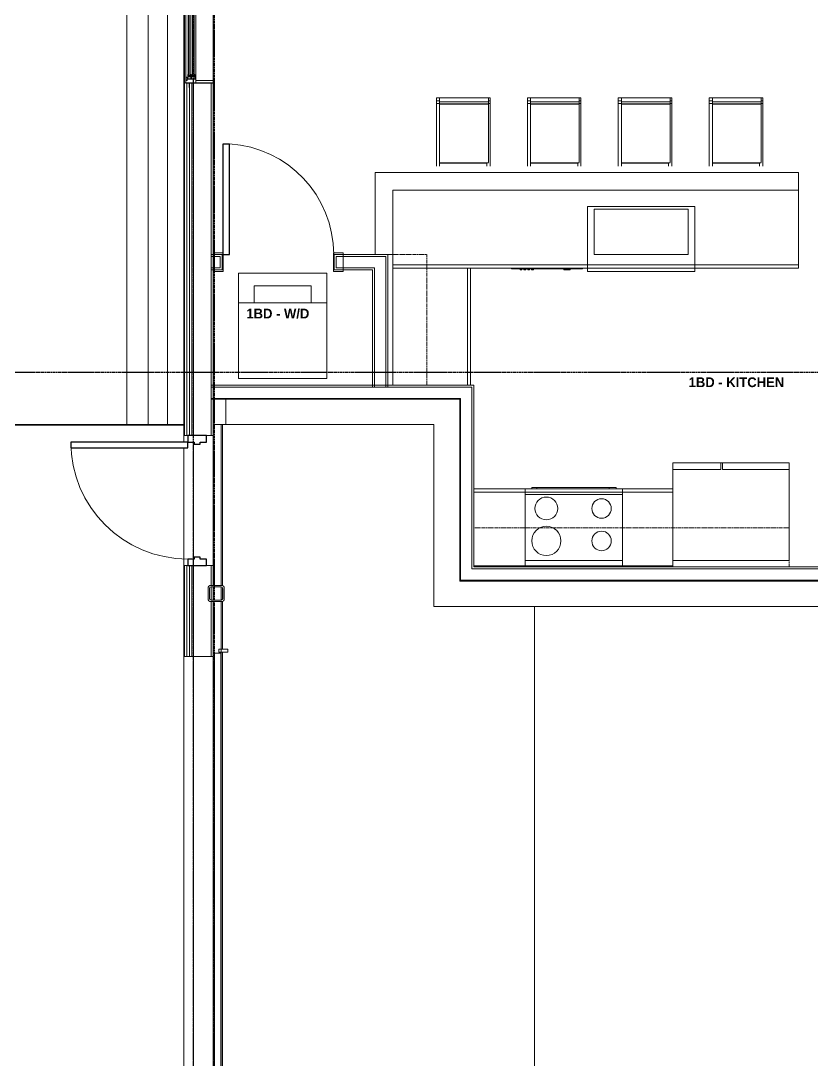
# Model space of a CAD drawing. Header units: inches. Extents: x -4093 to -1777, y 9773 to 12264.
# Drawn here: x -3882.5 to -3638.8, y 11635.5 to 11955.5 of the extents above; entities that cross this region are included whole.
import ezdxf

# ---------------------------------------------------------------- set-up
doc = ezdxf.new("R2010")
doc.units = ezdxf.units.IN
doc.header["$MEASUREMENT"] = 0
doc.linetypes.add('Dash', pattern=[0.25, 0.125, -0.125])
doc.linetypes.add('Grid Line 1_2_', pattern=[0.875, 0.5, -0.125, 0.125, -0.125])
for name, color, linetype, lineweight in [('0-1', 7, 'Continuous', 5), ('0-2', 7, 'Continuous', 9), ('A-AREA-IDEN', 2, 'Continuous', 9), ('A-DETL-GENF', 92, 'Continuous', 18), ('A-DETL-GENF-HDLN', 1, 'Dash', 9), ('A-DOOR-1', 7, 'Continuous', 9), ('A-DOOR-2', 10, 'Continuous', 30), ('A-DOOR-4', 31, 'Continuous', 9), ('A-DOOR-5', 31, 'Continuous', 30), ('A-DOOR-FRAM', 31, 'Continuous', 30), ('A-FLOR-1', 7, 'Continuous', 9), ('A-FLOR-2', 192, 'Continuous', 9), ('A-GLAZ', 151, 'Continuous', 18), ('A-GLAZ-1', 151, 'Continuous', 9), ('A-GLAZ-2', 151, 'Continuous', 30), ('A-WALL', 113, 'Continuous', 18), ('A-WALL-1', 7, 'Continuous', 9), ('A-WALL-2', 250, 'Continuous', 18), ('A-WALL-3', 113, 'Continuous', 9), ('I-FURN-1', 7, 'Continuous', 9), ('P-SANR-FIXT-1', 7, 'Continuous', 9), ('Q-CASE-1', 7, 'Continuous', 9), ('Q-CASE-HDLN-1', 7, 'Dash', 9), ('Q-SPCQ-1', 7, 'Continuous', 9), ('S-COLS-1', 7, 'Continuous', 9), ('S-FNDN-1', 7, 'Continuous', 9), ('S-FNDN-2', 32, 'Continuous', 9), ('S-GRID-1', 1, 'Grid Line 1_2_', 30)]:
    doc.layers.add(name, color=color, linetype=linetype, lineweight=lineweight)
doc.styles.add('Century Gothic_B', font='GOTHICB.TTF', dxfattribs={"height": 3})

# ---------------------------------------------------------------- blocks, each defined once
blk = doc.blocks.new('Refrigerator_-_Side-by-Side_6047 - 36_ X 30_-1372843-BACKGROUND - 1ST FLOOR')
at = {"layer": 'Q-SPCQ-1'}
for p, q in [((-17.88, 15.58), (17.87, 15.58)), ((-17.88, -14.42), (-17.88, 15.58)), ((-17.88, 15.58), (-3.13, 15.58)), ((-17.88, 15.58), (-17.88, 13.58)), ((-3.13, 13.58), (-17.88, 13.58)), ((-3.13, 13.58), (-3.13, 15.58)), ((-2.63, 15.58), (17.87, 15.58)), ((-2.63, 15.58), (-2.63, 13.58)), ((17.87, 13.58), (-2.63, 13.58)), ((17.87, 15.58), (17.87, -14.42)), ((17.87, 13.58), (17.87, 15.58)), ((17.87, -14.42), (-17.88, -14.42))]:
    blk.add_line(p, q, dxfattribs=at)
blk = doc.blocks.new('Bar_Stool_6722_1_ - Bar_Stool_6722_1_-1372833-BACKGROUND - 1ST FLOOR')
at = {"layer": 'I-FURN-1'}
for p, q in [((1, 0), (0, 0)), ((0, 0), (0, -0.98)), ((0, -0.98), (1, -0.98)), ((0, -0.98), (0, -1.78)), ((0, -1.78), (1, -1.78)), ((0, -17.72), (0, -1.78)), ((1, -1.24), (1, 0)), ((16, 0), (1, 0)), ((1, -1.91), (1, -1.24)), ((16, -1.24), (1, -1.24)), ((1, -1.91), (16, -1.91)), ((1, -2.03), (1, -1.91)), ((1, -17.63), (1, -2.03)), ((1, -2.03), (16, -2.03)), ((16.5, 0), (16, 0)), ((16, 0), (16, -1.24)), ((16, -0.98), (16.5, -0.98)), ((16, -1.24), (16, -1.91)), ((16, -1.78), (16.5, -1.78)), ((16, -1.91), (16, -2.03)), ((16, -2.03), (16, -17.63)), ((16.5, -0.98), (16.5, 0)), ((16.5, -1.78), (16.5, -0.98)), ((16.5, -1.78), (16.5, -17.72)), ((0, -19.21), (0, -17.72)), ((1, -19.89), (1, -17.63)), ((16, -17.63), (16, -19.89)), ((16.5, -17.72), (16.5, -19.21)), ((0, -21.1), (0, -19.21)), ((1, -19.99), (1, -19.89)), ((1, -19.99), (1, -20.06)), ((1, -20), (16, -20)), ((1, -20.06), (1, -20.14)), ((15.5, -20.14), (1, -20.14)), ((1, -20.14), (1, -21.1)), ((15.5, -20.06), (15.5, -19.99)), ((15.5, -20.14), (15.5, -20.06)), ((15.5, -21.1), (15.5, -20.14)), ((16, -19.89), (16, -19.99)), ((16.5, -19.21), (16.5, -21.1))]:
    blk.add_line(p, q, dxfattribs=at)
blk = doc.blocks.new('Bar_Stool_6722_1_ - Bar_Stool_6722_1_-V2-BACKGROUND - 1ST FLOOR')
at = {"layer": 'I-FURN-1'}
for p, q in [((1, 0), (0, 0)), ((0, 0), (0, -0.98)), ((0, -0.98), (1, -0.98)), ((0, -0.98), (0, -1.78)), ((0, -1.78), (1, -1.78)), ((0, -17.72), (0, -1.78)), ((1, -1.24), (1, 0)), ((16, 0), (1, 0)), ((1, -1.91), (1, -1.24)), ((16, -1.24), (1, -1.24)), ((1, -1.91), (16, -1.91)), ((1, -2.03), (1, -1.91)), ((1, -17.63), (1, -2.03)), ((1, -2.03), (16, -2.03)), ((16.5, 0), (16, 0)), ((16, 0), (16, -1.24)), ((16, -0.98), (16.5, -0.98)), ((16, -1.24), (16, -1.91)), ((16, -1.78), (16.5, -1.78)), ((16, -1.91), (16, -2.03)), ((16, -2.03), (16, -17.63)), ((16.5, -0.98), (16.5, 0)), ((16.5, -1.78), (16.5, -0.98)), ((16.5, -1.78), (16.5, -17.72)), ((0, -19.21), (0, -17.72)), ((1, -19.89), (1, -17.63)), ((16, -17.63), (16, -19.89)), ((16.5, -17.72), (16.5, -19.21)), ((0, -21.1), (0, -19.21)), ((1, -19.99), (1, -19.89)), ((1, -19.99), (1, -20.06)), ((1, -20), (16, -20)), ((1, -20.06), (1, -20.14)), ((15.5, -20.14), (1, -20.14)), ((1, -20.14), (1, -21.1)), ((15.5, -20.06), (15.5, -19.99)), ((15.5, -20.14), (15.5, -20.06)), ((15.5, -21.11), (15.5, -20.14)), ((16, -19.89), (16, -19.99)), ((16.5, -19.21), (16.5, -21.11))]:
    blk.add_line(p, q, dxfattribs=at)
blk = doc.blocks.new('Bar_Stool_6722_1_ - Bar_Stool_6722_1_-V3-BACKGROUND - 1ST FLOOR')
at = {"layer": 'I-FURN-1'}
for p, q in [((1, 0), (0, 0)), ((0, 0), (0, -0.98)), ((0, -0.98), (1, -0.98)), ((0, -0.98), (0, -1.78)), ((0, -1.78), (1, -1.78)), ((0, -17.72), (0, -1.78)), ((1, -1.24), (1, 0)), ((16, 0), (1, 0)), ((1, -1.91), (1, -1.24)), ((16, -1.24), (1, -1.24)), ((1, -1.91), (16, -1.91)), ((1, -2.03), (1, -1.91)), ((1, -17.63), (1, -2.03)), ((1, -2.03), (16, -2.03)), ((16.5, 0), (16, 0)), ((16, 0), (16, -1.24)), ((16, -0.98), (16.5, -0.98)), ((16, -1.24), (16, -1.91)), ((16, -1.78), (16.5, -1.78)), ((16, -1.91), (16, -2.03)), ((16, -2.03), (16, -17.63)), ((16.5, -0.98), (16.5, 0)), ((16.5, -1.78), (16.5, -0.98)), ((16.5, -1.78), (16.5, -17.72)), ((0, -19.21), (0, -17.72)), ((1, -19.89), (1, -17.63)), ((16, -17.63), (16, -19.89)), ((16.5, -17.72), (16.5, -19.21)), ((0, -21.11), (0, -19.21)), ((1, -19.99), (1, -19.89)), ((1, -19.99), (1, -20.06)), ((1, -20), (16, -20)), ((1, -20.06), (1, -20.14)), ((15.5, -20.14), (1, -20.14)), ((1, -20.14), (1, -21.11)), ((15.5, -20.06), (15.5, -19.99)), ((15.5, -20.14), (15.5, -20.06)), ((15.5, -21.11), (15.5, -20.14)), ((16, -19.89), (16, -19.99)), ((16.5, -19.21), (16.5, -21.11))]:
    blk.add_line(p, q, dxfattribs=at)
blk = doc.blocks.new('Stacked Washer and Dryer - 26_x25_ - Private-3627842-BACKGROUND - 1ST FLOOR')
at = {"layer": 'P-SANR-FIXT-1'}
for p, q in [((0, 13.625), (32.4375, 13.625)), ((0, 13.625), (0, -13.625)), ((23.34375, -13.625), (23.34375, 13.625)), ((32.4375, 13.625), (32.4375, -13.625)), ((28.53125, 8.75), (23.34375, 8.75)), ((28.53125, -8.75), (28.53125, 8.75)), ((23.34375, -8.75), (28.53125, -8.75)), ((32.4375, -13.625), (0, -13.625))]:
    blk.add_line(p, q, dxfattribs=at)
blk = doc.blocks.new('OD_CW_Base Cabinet - OD_CW_Base Cabinet-4185196-BACKGROUND - 1ST FLOOR')
at = {"layer": 'Q-CASE-1'}
for p, q in [((0.74, 0), (125.74, 0)), ((0.74, -24), (0.74, 0)), ((125.74, 0), (125.74, -24)), ((125.74, -24), (0.74, -24))]:
    blk.add_line(p, q, dxfattribs=at)
blk = doc.blocks.new('Stainless Steel Farmhous Kitchen Sink - Stainless Steel Farmhous Kitchen Sink-4315883-BACKGROUND - 1ST FLOOR')
at = {"layer": 'P-SANR-FIXT-1'}
for p, q in [((-33, 22.2), (-33, 2.25)), ((0, 22.2), (-33, 22.2)), ((0, 2.25), (0, 22.2)), ((-31, 3), (-31, 16.96)), ((-31, 16.96), (-2, 16.96)), ((-2, 16.96), (-2, 3)), ((-33, 2.25), (0, 2.25)), ((-2, 3), (-31, 3))]:
    blk.add_line(p, q, dxfattribs=at)
blk = doc.blocks.new('SWING - SINGLE - FLUSH - SWING - FLUSH - 2-10 x 6-8 - PASSAGE-4346072-BACKGROUND - 1ST FLOOR')
at = {"layer": 'A-DOOR-1'}
for p, q in [((-20, 2.37), (-20, 2.87)), ((-20, 2.87), (-17, 2.87)), ((-20, 2.37), (-17, 2.37)), ((-20, -2.88), (-20, 2.37)), ((-17, 2.37), (-20, 2.37)), ((-17, 2.87), (-17, 2.37)), ((-17, 2.37), (-17, -2.88)), ((17, 2.37), (17, 2.87)), ((17, 2.87), (20, 2.87)), ((17, 2.37), (20, 2.37)), ((17, -2.88), (17, 2.37)), ((20, 2.37), (17, 2.37)), ((20, 2.87), (20, 2.37)), ((20, 2.37), (20, -2.88)), ((-17, -2.88), (-20, -2.88)), ((20, -2.88), (17, -2.88))]:
    blk.add_line(p, q, dxfattribs=at)
blk.add_arc((17, -2.38), 34.07, 180, 266.6343, dxfattribs=at)
at = {"layer": 'A-DOOR-2'}
for p, q in [((15, -2.38), (15, -36.38)), ((17, -2.38), (15, -2.38)), ((17, -2.38), (17, -36.38)), ((17, -36.38), (15, -36.38))]:
    blk.add_line(p, q, dxfattribs=at)
blk = doc.blocks.new('OD_CW_Base Cabinet - OD_CW_Base Cabinet-4185219-BACKGROUND - 1ST FLOOR')
at = {"layer": 'Q-CASE-1'}
for p, q in [((36.74, 24), (0.74, 24)), ((36.74, 0), (36.74, 24)), ((0.74, 0), (36.74, 0))]:
    blk.add_line(p, q, dxfattribs=at)
blk = doc.blocks.new('OD_CW_Base Cabinet - OD_CW_Base Cabinet-4185240-BACKGROUND - 1ST FLOOR')
at = {"layer": 'Q-CASE-1'}
for p, q in [((0.74, 24), (0.74, 22)), ((0.74, 0), (62.05, 0))]:
    blk.add_line(p, q, dxfattribs=at)
blk = doc.blocks.new('OD_CW_Upper Cabinet - OD_CW_Upper Cabinet-4366984-BACKGROUND - 1ST FLOOR')
at = {"layer": 'Q-CASE-HDLN-1'}
for p, q in [((0.74, -24), (0.74, -12)), ((0.74, -12), (97.8, -12)), ((97.8, -12), (97.8, -24)), ((97.8, -24), (0.74, -24))]:
    blk.add_line(p, q, dxfattribs=at)
blk = doc.blocks.new('OD_CW_Upper Cabinet - OD_CW_Upper Cabinet-4366985-BACKGROUND - 1ST FLOOR')
at = {"layer": 'Q-CASE-HDLN-1'}
for p, q in [((0.74, -24), (0.74, -12)), ((0.74, -12), (40.93, -12)), ((40.93, -12), (40.93, -24)), ((40.93, -24), (0.74, -24))]:
    blk.add_line(p, q, dxfattribs=at)
blk = doc.blocks.new('CTR - 1st Phase - Unit Layouts_rvt-1-BACKGROUND - 1ST FLOOR')
at = {"layer": 'A-WALL-1'}
for p, q in [((-3773.32, 11908.74), (-3642.95, 11908.74)), ((-3773.32, 11908.74), (-3773.32, 11903.36)), ((-3642.95, 11908.74), (-3642.95, 11903.36)), ((-3773.32, 11883.55), (-3773.32, 11903.36)), ((-3642.95, 11903.36), (-3767.95, 11903.36)), ((-3767.95, 11903.36), (-3767.95, 11843.36)), ((-3820.45, 11883.55), (-3823.82, 11883.55)), ((-3823.82, 11883.55), (-3823.82, 11878.8)), ((-3820.45, 11878.8), (-3820.45, 11883.55)), ((-3769.45, 11883.55), (-3785.95, 11883.55)), ((-3785.95, 11883.55), (-3785.95, 11878.8)), ((-3769.45, 11882.93), (-3769.45, 11883.55)), ((-3769.45, 11878.8), (-3769.45, 11882.93)), ((-3823.82, 11878.8), (-3820.45, 11878.8)), ((-3785.95, 11878.8), (-3774.2, 11878.8)), ((-3774.2, 11878.8), (-3774.2, 11842.74)), ((-3769.45, 11842.74), (-3769.45, 11878.8)), ((-3774.2, 11842.74), (-3769.45, 11842.74)), ((-3681.89, 11787.74), (-3742.95, 11787.74)), ((-3742.95, 11787.74), (-3742.95, 11787.36)), ((-3742.95, 11787.36), (-3681.89, 11787.36)), ((-3681.89, 11787.36), (-3681.89, 11787.74))]:
    blk.add_line(p, q, dxfattribs=at)
at = {"layer": 'A-WALL-2'}
for p, q in [((-3821.07, 11882.93), (-3823.82, 11882.93)), ((-3821.07, 11881.18), (-3821.07, 11882.93)), ((-3821.07, 11879.43), (-3821.07, 11881.18)), ((-3770.07, 11882.93), (-3785.32, 11882.93)), ((-3785.32, 11882.93), (-3785.32, 11881.18)), ((-3785.32, 11881.18), (-3785.32, 11879.43)), ((-3770.07, 11882.93), (-3770.07, 11879.43)), ((-3823.82, 11879.43), (-3821.07, 11879.43)), ((-3785.32, 11879.43), (-3773.57, 11879.43)), ((-3773.57, 11878.8), (-3773.57, 11879.43)), ((-3773.57, 11879.43), (-3773.57, 11878.8)), ((-3773.57, 11878.8), (-3773.57, 11842.74)), ((-3770.07, 11879.43), (-3770.07, 11878.8)), ((-3770.07, 11878.8), (-3770.07, 11842.74))]:
    blk.add_line(p, q, dxfattribs=at)
at = {"layer": 'Q-CASE-1'}
for p, q in [((-3767.95, 11880.36), (-3767.95, 11903.36)), ((-3767.95, 11903.36), (-3642.95, 11903.36)), ((-3642.95, 11903.36), (-3642.95, 11880.36)), ((-3642.95, 11880.36), (-3767.95, 11880.36)), ((-3767.95, 11879.36), (-3767.95, 11880.36)), ((-3767.95, 11880.36), (-3642.95, 11880.36)), ((-3642.95, 11879.36), (-3767.95, 11879.36)), ((-3767.95, 11879.36), (-3744.95, 11879.36)), ((-3767.95, 11843.36), (-3767.95, 11879.36)), ((-3744.95, 11879.36), (-3744.95, 11843.36)), ((-3744.95, 11879.36), (-3743.95, 11879.36)), ((-3744.95, 11843.36), (-3744.95, 11879.36)), ((-3743.95, 11879.36), (-3743.95, 11843.36)), ((-3642.95, 11880.36), (-3642.95, 11879.36)), ((-3742.95, 11811.36), (-3681.64, 11811.36)), ((-3742.95, 11810.36), (-3681.64, 11810.36)), ((-3681.64, 11810.36), (-3742.95, 11810.36)), ((-3681.64, 11789.36), (-3681.64, 11787.36))]:
    blk.add_line(p, q, dxfattribs=at)
at = {"layer": 'Q-SPCQ-1'}
for p, q in [((-3731.36, 11879.11), (-3731.36, 11879.36)), ((-3709.54, 11879.11), (-3731.36, 11879.11)), ((-3728.73, 11879.11), (-3728.73, 11878.86)), ((-3728.14, 11878.86), (-3728.73, 11878.86)), ((-3728.14, 11878.86), (-3728.14, 11879.11)), ((-3727.55, 11879.11), (-3727.55, 11878.86)), ((-3726.96, 11878.86), (-3727.55, 11878.86)), ((-3726.96, 11878.86), (-3726.96, 11879.11)), ((-3726.37, 11879.11), (-3726.37, 11878.86)), ((-3725.78, 11878.86), (-3726.37, 11878.86)), ((-3725.78, 11878.86), (-3725.78, 11879.11)), ((-3725.19, 11879.11), (-3725.19, 11878.86)), ((-3724.6, 11878.86), (-3725.19, 11878.86)), ((-3724.6, 11878.86), (-3724.6, 11879.11)), ((-3715.24, 11879.11), (-3715.24, 11878.86)), ((-3714.26, 11878.86), (-3715.24, 11878.86)), ((-3713.27, 11878.86), (-3714.26, 11878.86)), ((-3713.27, 11878.86), (-3713.27, 11879.11)), ((-3709.54, 11879.11), (-3709.54, 11879.36)), ((-3727.14, 11811.36), (-3697.14, 11811.36)), ((-3727.14, 11811.36), (-3727.14, 11809.61)), ((-3725.14, 11811.86), (-3723.53, 11811.86)), ((-3725.14, 11811.86), (-3725.14, 11811.36)), ((-3723.53, 11811.86), (-3701.26, 11811.86)), ((-3723.53, 11811.86), (-3723.53, 11811.36)), ((-3701.26, 11811.86), (-3699.14, 11811.86)), ((-3701.26, 11811.36), (-3701.26, 11811.86)), ((-3699.14, 11811.36), (-3699.14, 11811.86)), ((-3697.14, 11809.61), (-3697.14, 11811.36)), ((-3697.14, 11809.61), (-3727.14, 11809.61)), ((-3727.14, 11809.61), (-3697.14, 11809.61)), ((-3727.14, 11789.36), (-3727.14, 11809.61)), ((-3697.14, 11809.61), (-3697.14, 11789.36)), ((-3727.14, 11787.74), (-3727.14, 11789.36)), ((-3697.14, 11789.36), (-3727.14, 11789.36)), ((-3697.14, 11789.36), (-3697.14, 11787.74))]:
    blk.add_line(p, q, dxfattribs=at)
for centre, radius, start, end in [((-3720.64, 11805.36), 3.5, 0, 180), ((-3703.64, 11805.36), 3, 0, 180), ((-3720.64, 11805.36), 3.5, 180, 0), ((-3703.64, 11805.36), 3, 180, 0), ((-3720.64, 11795.36), 4.5, 0, 180), ((-3703.64, 11795.36), 3, 0, 180), ((-3720.64, 11795.36), 4.5, 180, 360), ((-3703.64, 11795.36), 3, 180, 0)]:
    blk.add_arc(centre, radius, start, end, dxfattribs=at)
at = {"layer": '0-2'}
for name, p in [('Bar_Stool_6722_1_ - Bar_Stool_6722_1_-1372833-BACKGROUND - 1ST FLOOR', (-3754.49, 11931.81)), ('Bar_Stool_6722_1_ - Bar_Stool_6722_1_-V2-BACKGROUND - 1ST FLOOR', (-3726.49, 11931.81)), ('Bar_Stool_6722_1_ - Bar_Stool_6722_1_-V3-BACKGROUND - 1ST FLOOR', (-3698.49, 11931.81)), ('Bar_Stool_6722_1_ - Bar_Stool_6722_1_-V3-BACKGROUND - 1ST FLOOR', (-3670.49, 11931.81)), ('Refrigerator_-_Side-by-Side_6047 - 36_ X 30_-1372843-BACKGROUND - 1ST FLOOR', (-3663.76, 11803.79)), ('OD_CW_Upper Cabinet - OD_CW_Upper Cabinet-4366984-BACKGROUND - 1ST FLOOR', (-3743.69, 11811.36))]:
    blk.add_blockref(name, p, dxfattribs=at)
for name, p, rotation in [('SWING - SINGLE - FLUSH - SWING - FLUSH - 2-10 x 6-8 - PASSAGE-4346072-BACKGROUND - 1ST FLOOR', (-3803.2, 11881.18), 180), ('OD_CW_Base Cabinet - OD_CW_Base Cabinet-4185196-BACKGROUND - 1ST FLOOR', (-3642.21, 11879.36), 180), ('Stainless Steel Farmhous Kitchen Sink - Stainless Steel Farmhous Kitchen Sink-4315883-BACKGROUND - 1ST FLOOR', (-3707.95, 11900.52), 180), ('OD_CW_Upper Cabinet - OD_CW_Upper Cabinet-4366985-BACKGROUND - 1ST FLOOR', (-3745.45, 11884.29), 269.9999999999996), ('OD_CW_Base Cabinet - OD_CW_Base Cabinet-4185219-BACKGROUND - 1ST FLOOR', (-3743.95, 11842.63), 90.00000000000199), ('Stacked Washer and Dryer - 26_x25_ - Private-3627842-BACKGROUND - 1ST FLOOR', (-3801.84, 11845.36), 89.99999999999521), ('OD_CW_Base Cabinet - OD_CW_Base Cabinet-4185240-BACKGROUND - 1ST FLOOR', (-3680.9, 11811.36), 180)]:
    blk.add_blockref(name, p, dxfattribs=dict(at, rotation=rotation))
blk = doc.blocks.new('CTR - 1st Phase - Common Walls_rvt-1-BACKGROUND - 1ST FLOOR')
at = {"layer": 'A-WALL-1'}
for p, q in [((-3742.95, 11843.36), (-3823.82, 11843.36)), ((-3823.82, 11843.36), (-3823.82, 11838.99)), ((-3742.95, 11842.74), (-3742.95, 11843.36)), ((-3742.95, 11838.99), (-3742.95, 11842.74)), ((-3823.82, 11838.99), (-3747.32, 11838.99)), ((-3747.32, 11838.99), (-3747.32, 11782.99)), ((-3742.95, 11787.36), (-3742.95, 11838.99)), ((-3468.09, 11787.36), (-3742.95, 11787.36)), ((-3747.32, 11782.99), (-3747.07, 11782.99)), ((-3747.07, 11782.99), (-3742.95, 11782.99)), ((-3742.95, 11782.99), (-3203.32, 11782.99))]:
    blk.add_line(p, q, dxfattribs=at)
at = {"layer": 'A-WALL-2'}
for p, q in [((-3743.57, 11842.74), (-3823.82, 11842.74)), ((-3743.57, 11842.74), (-3743.57, 11839.24)), ((-3747.07, 11839.24), (-3823.82, 11839.24)), ((-3747.07, 11839.24), (-3747.07, 11838.99)), ((-3747.07, 11838.99), (-3747.07, 11783.24)), ((-3743.57, 11839.24), (-3743.57, 11838.99)), ((-3743.57, 11838.99), (-3743.57, 11786.74)), ((-3742.95, 11786.74), (-3743.57, 11786.74)), ((-3742.95, 11786.74), (-3467.46, 11786.74)), ((-3743.57, 11783.24), (-3747.07, 11783.24)), ((-3742.95, 11783.24), (-3743.57, 11783.24)), ((-3742.95, 11783.24), (-3465.71, 11783.24))]:
    blk.add_line(p, q, dxfattribs=at)
blk = doc.blocks.new('HSS-Hollow Structural Section-Column - HSS5X5X1_2-2077080-BACKGROUND - 1ST FLOOR')
at = {"layer": 'S-COLS-1'}
for p, q in [((-2.5, 1.57), (-2.5, -1.57)), ((-2.035, -1.57), (-2.035, 1.57)), ((1.57, 2.5), (-1.57, 2.5)), ((-1.57, 2.035), (1.57, 2.035)), ((2.035, 1.57), (2.035, -1.57)), ((2.5, -1.57), (2.5, 1.57)), ((1.57, -2.035), (-1.57, -2.035)), ((-1.57, -2.5), (1.57, -2.5))]:
    blk.add_line(p, q, dxfattribs=at)
for centre, radius, start, end in [((-1.57, 1.57), 0.93, 90, 180), ((-1.57, 1.57), 0.465, 90, 180), ((1.57, 1.57), 0.93, 360, 90), ((1.57, 1.57), 0.465, 0, 90), ((-1.57, -1.57), 0.93, 180, 270), ((-1.57, -1.57), 0.465, 180, 270), ((1.57, -1.57), 0.465, 270, 360), ((1.57, -1.57), 0.93, 270, 360)]:
    blk.add_arc(centre, radius, start, end, dxfattribs=at)
blk = doc.blocks.new('CTR - 1st Phase - Structure_rvt-1-BACKGROUND - 1ST FLOOR')
at = {"layer": 'A-FLOR-1'}
for p, q in [((-3832.32, 11831.19), (-4004.25, 11831.19)), ((-3820.82, 11781.69), (-3820.82, 11831.19)), ((-3820.32, 11831.19), (-3820.32, 11781.57)), ((-3820.82, 11777.15), (-3820.82, 11781.22)), ((-3820.32, 11780.84), (-3820.32, 11777.53)), ((-3820.82, 11762.07), (-3820.82, 11776.69)), ((-3820.32, 11776.8), (-3820.32, 11762.07)), ((-3724.32, 11556.19), (-3724.32, 11775.19)), ((-3724.32, 11775.19), (-3724.32, 11556.19)), ((-3820.82, 11566.51), (-3820.82, 11761.07)), ((-3820.32, 11761.07), (-3820.32, 11566.51))]:
    blk.add_line(p, q, dxfattribs=at)
at = {"layer": 'A-WALL-1'}
for p, q in [((-3755.32, 11839.19), (-3819.32, 11839.19)), ((-3819.32, 11839.19), (-3819.32, 11831.19)), ((-3747.32, 11839.19), (-3755.32, 11839.19)), ((-3747.32, 11783.19), (-3747.32, 11839.19)), ((-3819.32, 11831.19), (-3755.32, 11831.19)), ((-3755.32, 11831.19), (-3755.32, 11783.19)), ((-3755.32, 11783.19), (-3755.32, 11775.19)), ((-3211.32, 11783.19), (-3747.32, 11783.19)), ((-3755.32, 11775.19), (-3211.32, 11775.19))]:
    blk.add_line(p, q, dxfattribs=at)
at = {"layer": 'S-FNDN-1'}
blk.add_line((-3819.32, 11831.19), (-3823.2, 11831.19), dxfattribs=at)
at = {"layer": 'S-GRID-1'}
for p, q in [((-3829.32, 9772.61), (-3829.32, 12247.5)), ((-3822.82, 9772.61), (-3822.82, 12247.5)), ((-1777.25, 11847.19), (-4076.95, 11847.19))]:
    blk.add_line(p, q, dxfattribs=at)
at = {"layer": '0-2'}
blk.add_blockref('HSS-Hollow Structural Section-Column - HSS5X5X1_2-2077080-BACKGROUND - 1ST FLOOR', (-3822.32, 11779.19), dxfattribs=at)
blk = doc.blocks.new('GLASS GARAGE DOOR - RAMP GARAGE DOOR-2787280-BACKGROUND - 1ST FLOOR')
at = {"layer": 'A-DOOR-4'}
for p, q in [((-32.28, -8.95), (-32.28, -8.22)), ((-32.28, -8.22), (-31.28, -8.22)), ((-31.28, -8.95), (-32.28, -8.95)), ((-32.28, -8.95), (-32.28, -10.95)), ((-31.28, -8.22), (-31.28, -8.95)), ((-31.28, -10.95), (-31.28, -8.95)), ((-31, -6.87), (163, -6.87)), ((-31, -6.87), (-31, -8.87)), ((163, -8.87), (-31, -8.87)), ((163, -6.87), (163, -8.87)), ((163.28, -8.95), (163.28, -8.22)), ((163.28, -8.22), (164.28, -8.22)), ((164.28, -8.95), (163.28, -8.95)), ((163.28, -8.95), (163.28, -10.95)), ((164.28, -8.22), (164.28, -8.95)), ((164.28, -10.95), (164.28, -8.95)), ((-32.28, -10.95), (-31.28, -10.95)), ((163.28, -10.95), (164.28, -10.95))]:
    blk.add_line(p, q, dxfattribs=at)
blk = doc.blocks.new('Window-Double_Hung-Marvin-Essential - 3-WIDE _TEMP ALL LOW_ ESDH3066-3454278-BACKGROUND - 1ST FLOOR')
at = {"layer": 'A-DETL-GENF'}
for p, q in [((-17.75, 4.03), (-17.16, 4.03)), ((-17.75, 4.03), (-17.75, 0.94)), ((-17.08, 3.62), (-17.16, 4.03)), ((-17.08, 3.62), (-16.19, 3.62)), ((-16.85, 4), (-16.85, 3.62)), ((-16.3, 4), (-16.85, 4)), ((-16.38, 3.52), (-16.72, 3.52)), ((-16.72, 3.52), (-16.72, 0.94)), ((-15.34, 3.44), (-16.56, 3.44)), ((-16.56, 2.5), (-16.56, 3.44)), ((-16.38, 3.62), (-16.38, 3.52)), ((-16.3, 3.76), (-16.3, 4)), ((-16.18, 3.76), (-16.3, 3.76)), ((-16.19, 3.72), (-16.1, 3.72)), ((-16.19, 3.62), (-16.19, 3.72)), ((-16.18, 3.97), (-16.1, 3.97)), ((-16.18, 3.97), (-16.18, 3.76)), ((-16.1, 3.72), (-16.1, 3.97)), ((-15.94, 2.62), (-15.94, 3.34)), ((-15.94, 3.34), (-15.28, 3.34)), ((15.84, 3.32), (-15.84, 3.32)), ((-15.84, 2.63), (-15.84, 3.32)), ((-15.34, 3.44), (-15.28, 3.38)), ((-15.28, 3.34), (-15.28, 3.38)), ((15.34, 3.44), (15.28, 3.38)), ((15.28, 3.34), (15.28, 3.38)), ((15.94, 3.34), (15.28, 3.34)), ((15.34, 3.44), (16.56, 3.44)), ((15.84, 2.63), (15.84, 3.32)), ((15.94, 2.62), (15.94, 3.34)), ((16.18, 3.97), (16.1, 3.97)), ((16.1, 3.72), (16.1, 3.97)), ((16.19, 3.72), (16.1, 3.72)), ((16.18, 3.97), (16.18, 3.76)), ((16.18, 3.76), (16.3, 3.76)), ((16.19, 3.62), (16.19, 3.72)), ((17.08, 3.62), (16.19, 3.62)), ((16.3, 3.76), (16.3, 4)), ((16.3, 4), (16.85, 4)), ((16.38, 3.62), (16.38, 3.52)), ((16.38, 3.52), (16.72, 3.52)), ((16.56, 2.5), (16.56, 3.44)), ((16.72, 3.52), (16.72, 0.94)), ((16.85, 4), (16.85, 3.62)), ((17.08, 3.62), (17.16, 4.03)), ((17.75, 4.03), (17.16, 4.03)), ((17.75, 4.03), (17.75, 0.94)), ((-19.25, 2.98), (-19.25, 2.94)), ((-17.75, 2.98), (-19.25, 2.98)), ((-19.25, 2.94), (-17.9, 2.94)), ((-17.9, 2.94), (-17.9, 2.83)), ((-17.9, 2.83), (-17.75, 2.83)), ((-16.72, 0.94), (-17.75, 0.94)), ((-16.56, 2.5), (-15.34, 2.5)), ((-15.34, 2.22), (-16.56, 2.22)), ((-16.56, 1.28), (-16.56, 2.22)), ((-16.56, 1.28), (-15.34, 1.28)), ((-15.28, 2.62), (-15.94, 2.62)), ((-15.94, 1.4), (-15.94, 2.12)), ((-15.94, 2.12), (-15.28, 2.12)), ((-15.28, 1.4), (-15.94, 1.4)), ((15.84, 3.2), (-15.84, 3.2)), ((15.84, 2.76), (-15.84, 2.76)), ((15.84, 2.63), (-15.84, 2.63)), ((15.84, 2.1), (-15.84, 2.1)), ((-15.84, 1.41), (-15.84, 2.1)), ((15.84, 1.98), (-15.84, 1.98)), ((15.84, 1.54), (-15.84, 1.54)), ((15.84, 1.41), (-15.84, 1.41)), ((-15.54, 2.76), (-15.54, 3.2)), ((-15.54, 1.54), (-15.54, 1.98)), ((-15.34, 2.5), (-15.28, 2.56)), ((-15.34, 2.22), (-15.28, 2.16)), ((-15.34, 1.28), (-15.28, 1.34)), ((-15.28, 2.56), (-15.28, 2.62)), ((-15.28, 2.12), (-15.28, 2.16)), ((-15.28, 1.34), (-15.28, 1.4)), ((15.28, 2.56), (15.28, 2.62)), ((15.28, 2.62), (15.94, 2.62)), ((15.34, 2.5), (15.28, 2.56)), ((15.34, 2.22), (15.28, 2.16)), ((15.28, 2.12), (15.28, 2.16)), ((15.94, 2.12), (15.28, 2.12)), ((15.28, 1.34), (15.28, 1.4)), ((15.28, 1.4), (15.94, 1.4)), ((15.34, 1.28), (15.28, 1.34)), ((16.56, 2.5), (15.34, 2.5)), ((15.34, 2.22), (16.56, 2.22)), ((16.56, 1.28), (15.34, 1.28)), ((15.54, 2.76), (15.54, 3.2)), ((15.54, 1.54), (15.54, 1.98)), ((15.84, 1.41), (15.84, 2.1)), ((15.94, 1.4), (15.94, 2.12)), ((16.56, 1.28), (16.56, 2.22)), ((16.72, 0.94), (17.75, 0.94)), ((17.75, 2.98), (19.25, 2.98)), ((17.9, 2.83), (17.75, 2.83)), ((17.9, 2.94), (17.9, 2.83)), ((19.25, 2.94), (17.9, 2.94)), ((19.25, 2.98), (19.25, 2.94))]:
    blk.add_line(p, q, dxfattribs=at)
at = {"layer": 'A-DETL-GENF-HDLN'}
blk.add_line((16.1, 3.97), (-16.5, 3.97), dxfattribs=at)
at = {"layer": 'A-GLAZ'}
for p, q in [((-17.13, 0.91), (-17.13, -4.44)), ((17.12, -4.44), (17.12, 0.91)), ((-17.13, -4.44), (-17.75, -4.44)), ((17.12, -4.44), (17.75, -4.44))]:
    blk.add_line(p, q, dxfattribs=at)
at = {"layer": 'A-GLAZ-1'}
for p, q in [((17.75, 4.03), (-17.75, 4.03)), ((19.62, 4.5), (17.75, 4.5)), ((17.75, 4.5), (17.75, 4.44)), ((17.75, 4.44), (19.62, 4.44)), ((19.62, 4.44), (19.62, 4.5)), ((-17.75, 0.94), (17.75, 0.94)), ((-17.75, -4.44), (17.75, -4.44))]:
    blk.add_line(p, q, dxfattribs=at)
at = {"layer": 'A-GLAZ-2'}
for p, q in [((-17.75, 4.03), (-17.75, 0.94)), ((17.75, 0.94), (17.75, 4.03)), ((-17.75, 0.91), (-17.75, -4.44)), ((17.75, -4.44), (17.75, 0.91))]:
    blk.add_line(p, q, dxfattribs=at)
blk = doc.blocks.new('STOREFRONT DOOR B - ALUM_ STILE W_ GLASS INSET-2790180-BACKGROUND - 1ST FLOOR')
at = {"layer": 'A-DOOR-4'}
blk.add_arc((18, 3.6875), 36, 90, 180, dxfattribs=at)
at = {"layer": 'A-DOOR-5'}
for p, q in [((18, 39.6875), (16.25, 39.6875)), ((16.25, 39.6875), (16.25, 3.6875)), ((18, 3.6875), (18, 39.6875)), ((16.25, 3.6875), (18, 3.6875))]:
    blk.add_line(p, q, dxfattribs=at)
at = {"layer": 'A-DOOR-FRAM'}
for p, q in [((-18, 3.6875), (-20, 3.6875)), ((-20, 3.6875), (-20, -2.0625)), ((-18, 1.75), (-18, 3.6875)), ((18, 3.6875), (18, 1.75)), ((20, 3.6875), (18, 3.6875)), ((20, -2.0625), (20, 3.6875)), ((-17.375, 1.75), (-18, 1.75)), ((-17.375, -0.125), (-17.375, 1.75)), ((18, 1.75), (17.375, 1.75)), ((17.375, 1.75), (17.375, -0.125)), ((-20, -2.0625), (-18, -2.0625)), ((-18, -2.0625), (-18, -0.125)), ((-18, -0.125), (-17.375, -0.125)), ((17.375, -0.125), (18, -0.125)), ((18, -0.125), (18, -2.0625)), ((18, -2.0625), (20, -2.0625))]:
    blk.add_line(p, q, dxfattribs=at)
blk = doc.blocks.new('Basic Wall _ 3_ XPS - ___-2578961-BACKGROUND - 1ST FLOOR')
at = {"layer": 'S-FNDN-2'}
for p, q in [((-3843.24, 11831.19), (-3843.24, 12084.94)), ((-3837.27, 11831.19), (-3837.27, 12084.94)), ((-3849.82, 11831.19), (-3849.82, 12081.21))]:
    blk.add_line(p, q, dxfattribs=at)

msp = doc.modelspace()

# ---------------------------------------------------------------- linework, layer by layer
at = {"layer": 'A-FLOR-2'}
for p, q in [((-3832.32, 11830.99), (-4004.25, 11830.99)), ((-3823.2, 11787.79), (-3823.2, 11827.79)), ((-3823.2, 11567.79), (-3823.2, 11759.79))]:
    msp.add_line(p, q, dxfattribs=at)
at = {"layer": 'A-WALL'}
for p, q in [((-3831.32, 11827.79), (-3831.32, 11936.44)), ((-3830.57, 11827.79), (-3830.57, 11936.44)), ((-3829.82, 11827.79), (-3829.82, 11936.44)), ((-3829.32, 11827.79), (-3829.32, 11936.44)), ((-3823.82, 11827.79), (-3823.82, 11936.44)), ((-3831.32, 11759.79), (-3831.32, 11787.79)), ((-3830.57, 11759.79), (-3830.57, 11787.79)), ((-3829.82, 11759.79), (-3829.82, 11787.79)), ((-3829.32, 11759.79), (-3829.32, 11787.79)), ((-3823.82, 11781.69), (-3823.82, 11787.79)), ((-3823.82, 11777.15), (-3823.82, 11781.22)), ((-3823.82, 11759.79), (-3823.82, 11776.69))]:
    msp.add_line(p, q, dxfattribs=at)
at = {"layer": 'A-WALL-3'}
for p, q in [((-3832.07, 11971.94), (-3832.07, 11827.79)), ((-3831.67, 11936.44), (-3832.07, 11936.44)), ((-3828.54, 11936.44), (-3828.57, 11936.44)), ((-3823.2, 11827.79), (-3823.2, 11936.44)), ((-3832.07, 11827.79), (-3831.07, 11827.79)), ((-3825.32, 11827.79), (-3823.2, 11827.79)), ((-3832.07, 11787.79), (-3832.07, 11759.79)), ((-3831.07, 11787.79), (-3832.07, 11787.79)), ((-3823.2, 11787.79), (-3825.32, 11787.79)), ((-3823.2, 11781.69), (-3823.2, 11787.79)), ((-3823.2, 11777.15), (-3823.2, 11781.22)), ((-3823.2, 11759.79), (-3823.2, 11776.69)), ((-3832.07, 11759.79), (-3823.2, 11759.79))]:
    msp.add_line(p, q, dxfattribs=at)
at = {"layer": 'S-FNDN-2'}
for p, q in [((-3832.32, 11825.79), (-3832.32, 12087.19)), ((-3832.07, 11830.99), (-3832.32, 11830.99)), ((-3832.32, 11434.99), (-3832.32, 11824.04)), ((-3829.32, 11825.79), (-3829.32, 11789.79)), ((-3829.32, 11759.79), (-3829.32, 11567.79))]:
    msp.add_line(p, q, dxfattribs=at)

# ---------------------------------------------------------------- block references
at = {"layer": '0-1'}
for name in ['CTR - 1st Phase - Structure_rvt-1-BACKGROUND - 1ST FLOOR', 'CTR - 1st Phase - Common Walls_rvt-1-BACKGROUND - 1ST FLOOR', 'CTR - 1st Phase - Unit Layouts_rvt-1-BACKGROUND - 1ST FLOOR']:
    msp.add_blockref(name, (0, 0), dxfattribs=at)
at = {"layer": 'A-DOOR-4', "rotation": 89.99999999999885}
for name, p in [('STOREFRONT DOOR B - ALUM_ STILE W_ GLASS INSET-2790180-BACKGROUND - 1ST FLOOR', (-3827.39, 11807.79)), ('GLASS GARAGE DOOR - RAMP GARAGE DOOR-2787280-BACKGROUND - 1ST FLOOR', (-3829.72, 11597.79))]:
    msp.add_blockref(name, p, dxfattribs=at)
at = {"layer": 'A-GLAZ-1', "rotation": 89.99999999999885}
msp.add_blockref('Window-Double_Hung-Marvin-Essential - 3-WIDE _TEMP ALL LOW_ ESDH3066-3454278-BACKGROUND - 1ST FLOOR', (-3827.64, 11954.19), dxfattribs=at)
at = {"layer": 'S-FNDN-2'}
msp.add_blockref('Basic Wall _ 3_ XPS - ___-2578961-BACKGROUND - 1ST FLOOR', (0, 0), dxfattribs=at)

# ---------------------------------------------------------------- texts
at = {"layer": 'A-AREA-IDEN', "char_height": 3, "attachment_point": 1, "style": 'Century Gothic_B'}
for s, insert, width in [('1BD - W/D', (-3813.01, 11866.86), 25.149), ('1BD - KITCHEN', (-3676.82, 11845.71), 35.451)]:
    msp.add_mtext(s, dxfattribs=dict(at, insert=insert, width=width))

doc.saveas('drawing.dxf')
